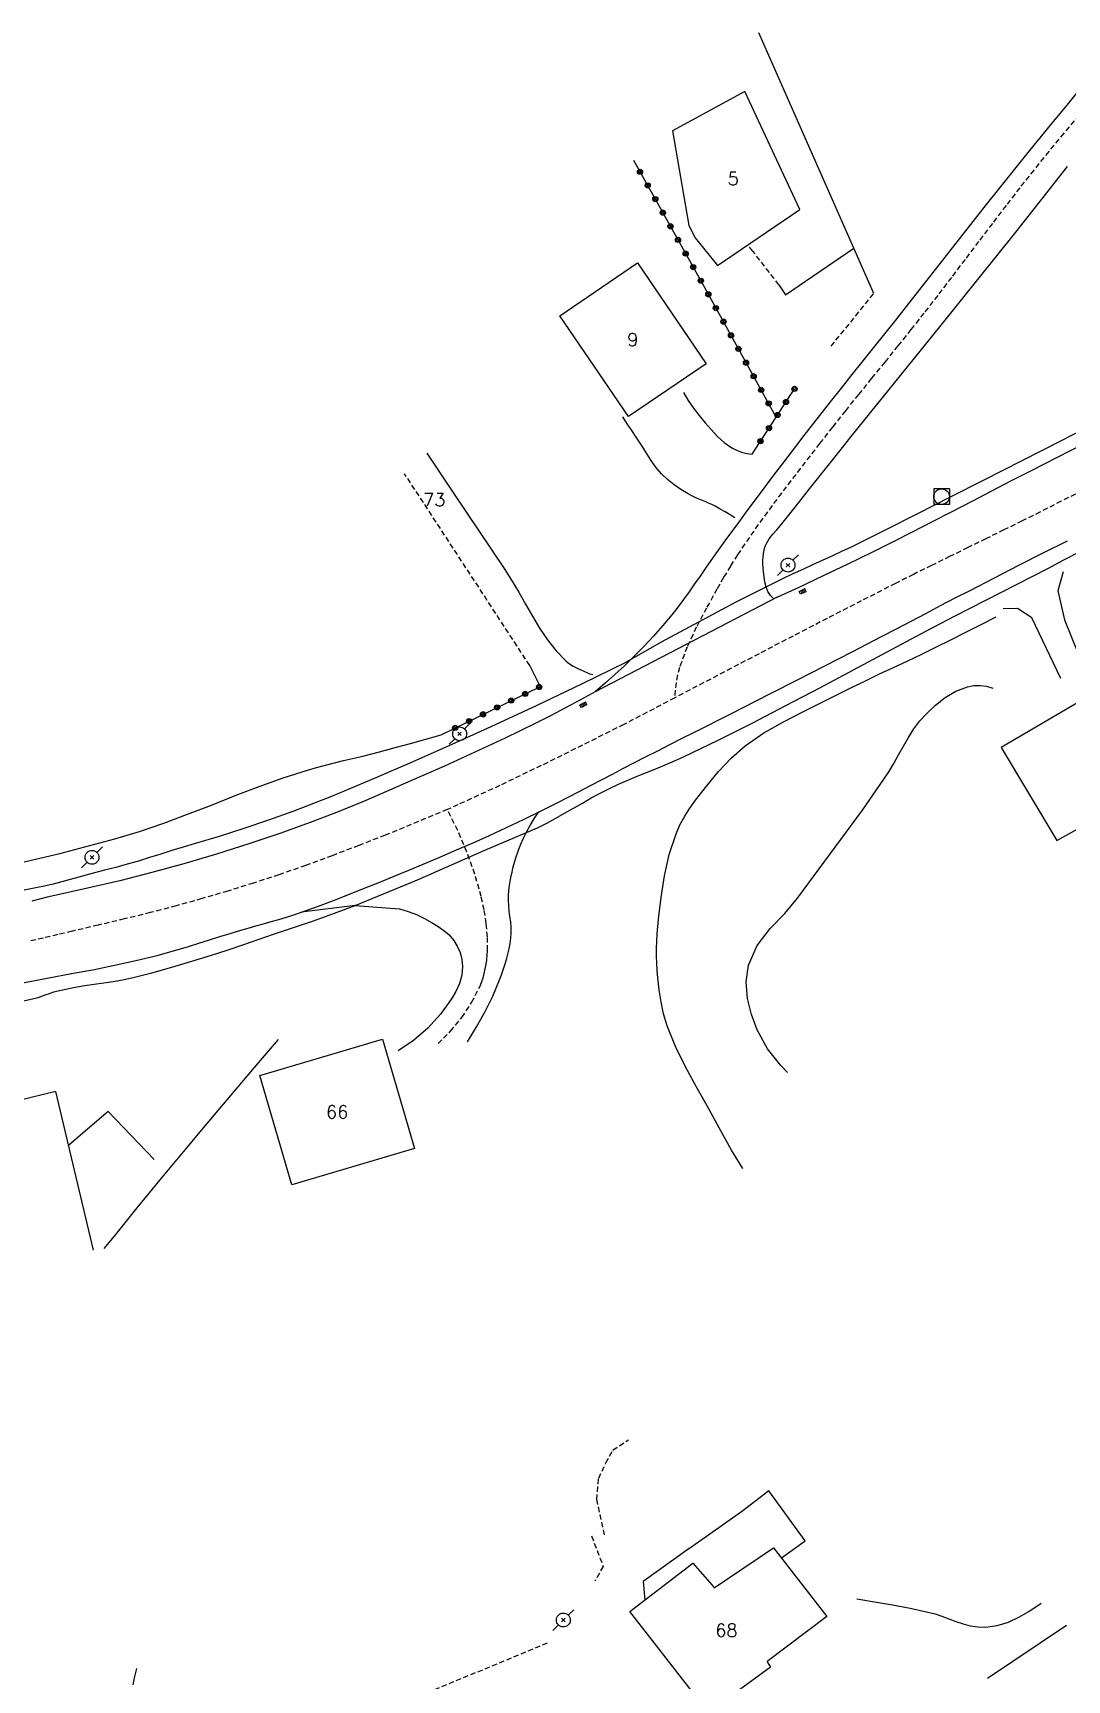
# Model space of a CAD drawing. Header units: millimetres. Extents: x 157999 to 159002, y 156999 to 158001.
# Drawn here: x 158749 to 158848.6, y 157477.2 to 157635.7 of the extents above; entities that cross this region are included whole.
import ezdxf
from ezdxf.enums import TextEntityAlignment as Align

# ---------------------------------------------------------------- set-up
doc = ezdxf.new("R2010")
doc.units = ezdxf.units.MM
doc.linetypes.add('DASHED', pattern=[0.75, 0.5, -0.25])
doc.layers.get('0').update_dxf_attribs({"linetype": 'CONTINUOUS'})
for name, color, linetype in [('W0001', 6, 'DASHED'), ('W0008', 7, 'CONTINUOUS'), ('W0014', 7, 'CONTINUOUS'), ('W0017', 7, 'CONTINUOUS'), ('W0051', 7, 'CONTINUOUS'), ('W0071', 7, 'CONTINUOUS'), ('W0101', 7, 'CONTINUOUS'), ('W0104', 1, 'CONTINUOUS'), ('W0112', 1, 'DASHED'), ('W0211', 2, 'CONTINUOUS'), ('W0214', 2, 'CONTINUOUS'), ('W0300', 7, 'CONTINUOUS'), ('W0323', 7, 'CONTINUOUS'), ('W0333', 7, 'CONTINUOUS'), ('W0401', 7, 'CONTINUOUS'), ('W0420', 7, 'CONTINUOUS'), ('W0473', 7, 'CONTINUOUS'), ('W0991', 7, 'CONTINUOUS')]:
    doc.layers.add(name, color=color, linetype=linetype)
doc.styles.get("Standard").update_dxf_attribs({"font": 'romans.shx', "width": 0.85})

# ---------------------------------------------------------------- blocks, each defined once
blk = doc.blocks.new('T473')
for p, q in [((-0.166667, 0.166667), (0.166667, -0.166667)), ((-0.166667, -0.166667), (0.166667, 0.166667)), ((0.500001, 0.500001), (1.000002, 1.000002)), ((-1.000002, -1.000002), (-0.500001, -0.500001))]:
    blk.add_line(p, q)
blk.add_ellipse((0, 0), major_axis=(0.471405, 0.471405), ratio=1, start_param=5.4977871438, end_param=11.780972451)
blk = doc.blocks.new('T401')
for p, q in [((-0.3, 0.3), (0, 0.3)), ((-0.3, -0.25), (-0.3, 0.3)), ((-0.3, 0.15), (0, 0.15)), ((-0.3, 0), (0, 0)), ((0, 0.3), (0, -0.25)), ((-0.3, -0.15), (0, -0.15)), ((-0.3, -0.25), (-0.3, -0.3)), ((-0.3, -0.3), (0, -0.3)), ((0, -0.3), (0, -0.25))]:
    blk.add_line(p, q)
blk = doc.blocks.new('T420')
for p, q in [((0.75, 0.75), (-0.75, 0.75)), ((-0.75, 0.75), (-0.75, -0.75)), ((0.75, 0.75), (0.75, -0.75)), ((0.75, -0.75), (-0.75, -0.75))]:
    blk.add_line(p, q)
blk.add_ellipse((0, 0), major_axis=(-0.53, 0.53), ratio=1, start_param=3.926991, end_param=10.210176)
blk = doc.blocks.new('t323o')
at = {"color": 0, "linetype": 'Continuous'}
for radius in [0.25, 0.15]:
    blk.add_circle((0, 0), radius, dxfattribs=at)

msp = doc.modelspace()

# ---------------------------------------------------------------- linework, layer by layer
at = {"layer": 'W0001'}
for points in [[(158849.8, 157627.81), (158848.34, 157626.05), (158846.88, 157624.29), (158845.45, 157622.51), (158844.1, 157620.8), (158842.77, 157619.09), (158841.45, 157617.36), (158840.13, 157615.63), (158838.82, 157613.9), (158837.51, 157612.17), (158836.19, 157610.44), (158834.85, 157608.73), (158833.61, 157607.15), (158832.35, 157605.58), (158831.09, 157604.02), (158829.82, 157602.46), (158828.55, 157600.9), (158827.3, 157599.34), (158826.05, 157597.76), (158824.81, 157596.18), (158822.97, 157593.8), (158821.13, 157591.41), (158819.34, 157588.99), (158817.61, 157586.52), (158816.9, 157585.46), (158816.22, 157584.38), (158815.56, 157583.29), (158814.93, 157582.17), (158813.93, 157580.35), (158812.94, 157578.5), (158812.05, 157576.6), (158811.32, 157574.63), (158811.13, 157573.91), (158810.99, 157573.18), (158810.9, 157572.44), (158810.86, 157571.7)], [(158875.86, 157604.61), (158862.37, 157597.86), (158860.33, 157596.83), (158858.29, 157595.8), (158856.25, 157594.76), (158854.21, 157593.72), (158852.17, 157592.69), (158850.13, 157591.65), (158848.09, 157590.62), (158846.04, 157589.59), (158844.31, 157588.73), (158842.57, 157587.87), (158840.83, 157587.01), (158839.08, 157586.16), (158837.34, 157585.31), (158835.6, 157584.45), (158833.86, 157583.59), (158832.13, 157582.72), (158828.83, 157581.04), (158825.55, 157579.35), (158822.26, 157577.65), (158818.98, 157575.95), (158810.86, 157571.7)], [(158810.86, 157571.7), (158805.96, 157569.14), (158801.99, 157567.15), (158798.01, 157565.19), (158794.01, 157563.26), (158789.97, 157561.41), (158788.95, 157560.95)], [(158788.95, 157560.95), (158782.96, 157558.48), (158780.42, 157557.49), (158777.87, 157556.51), (158775.31, 157555.57), (158772.73, 157554.67), (158770.28, 157553.87), (158767.81, 157553.11), (158765.33, 157552.38), (158762.85, 157551.69), (158760.35, 157551.03), (158757.85, 157550.42), (158755.34, 157549.83), (158752.83, 157549.24), (158751.44, 157548.91), (158750.05, 157548.58), (158748.65, 157548.26)], [(158788.07, 157538.42), (158789.28, 157539.62), (158790.37, 157540.95), (158791.3, 157542.38), (158792.08, 157543.9), (158792.25, 157544.32), (158792.4, 157544.75), (158792.52, 157545.18), (158792.61, 157545.62), (158792.69, 157546.06), (158792.75, 157546.5), (158792.79, 157546.95), (158792.82, 157547.39), (158792.82, 157548.7), (158792.71, 157550), (158792.5, 157551.29), (158792.22, 157552.57), (158791.61, 157554.74), (158790.85, 157556.86), (158789.96, 157558.94), (158788.95, 157560.95)]]:
    msp.add_lwpolyline(points, dxfattribs=at)
at = {"layer": 'W0008'}
for points in [[(158849.9, 157630.34), (158848.61, 157628.76), (158847.31, 157627.19), (158846.02, 157625.61), (158844.74, 157624.03), (158843.46, 157622.44), (158842.16, 157620.81), (158840.87, 157619.18), (158839.58, 157617.55), (158838.29, 157615.91), (158837.01, 157614.27), (158835.73, 157612.63), (158834.44, 157611), (158833.15, 157609.37), (158832.11, 157608.05), (158831.06, 157606.75), (158830.01, 157605.44), (158828.97, 157604.14), (158827.92, 157602.83), (158826.88, 157601.52), (158825.84, 157600.21), (158824.81, 157598.89), (158823.29, 157596.94), (158821.78, 157594.97), (158820.28, 157593), (158818.79, 157591.03), (158817.81, 157589.7), (158816.83, 157588.37), (158815.85, 157587.03), (158814.88, 157585.69), (158814.34, 157584.94), (158813.82, 157584.19), (158813.3, 157583.43), (158812.77, 157582.67), (158812.25, 157581.91), (158811.71, 157581.16), (158811.16, 157580.42), (158810.59, 157579.7), (158809.71, 157578.66), (158808.8, 157577.64), (158807.87, 157576.65), (158806.91, 157575.67), (158806.02, 157574.8), (158805.1, 157573.94), (158804.17, 157573.11), (158803.21, 157572.29)], [(158820.41, 157581.24), (158820.24, 157581.39), (158820.09, 157581.56), (158819.95, 157581.74), (158819.84, 157581.94), (158819.66, 157582.4), (158819.54, 157582.88), (158819.46, 157583.36), (158819.4, 157583.84), (158819.37, 157584.21), (158819.35, 157584.57), (158819.35, 157584.94), (158819.38, 157585.31), (158819.4, 157585.46), (158819.41, 157585.61), (158819.44, 157585.77), (158819.47, 157585.92), (158819.5, 157586.07), (158819.55, 157586.22), (158819.6, 157586.37), (158819.66, 157586.51), (158819.95, 157587), (158820.31, 157587.45), (158820.69, 157587.87), (158821.05, 157588.29), (158822.45, 157590.06), (158823.84, 157591.82), (158825.25, 157593.59), (158826.65, 157595.35), (158827.86, 157596.86), (158829.08, 157598.37), (158830.3, 157599.88), (158831.52, 157601.39), (158832.74, 157602.9), (158833.96, 157604.4), (158835.17, 157605.91), (158836.39, 157607.42), (158838.23, 157609.7), (158840.06, 157611.98), (158841.89, 157614.26), (158843.72, 157616.54), (158844.55, 157617.59), (158845.38, 157618.64), (158846.21, 157619.69), (158847.04, 157620.75), (158847.87, 157621.8), (158848.7, 157622.85)], [(158790.89, 157538.61), (158791.78, 157540.03), (158792.59, 157541.5), (158793.33, 157543), (158793.98, 157544.55), (158794.17, 157545.03), (158794.35, 157545.53), (158794.51, 157546.02), (158794.67, 157546.52), (158794.8, 157547.03), (158794.92, 157547.54), (158795.01, 157548.06), (158795.08, 157548.58), (158795.11, 157549.1), (158795.1, 157549.62), (158795.06, 157550.14), (158794.99, 157550.65), (158794.93, 157551.16), (158794.87, 157551.68), (158794.84, 157552.2), (158794.85, 157552.71), (158794.88, 157553.09), (158794.92, 157553.46), (158794.98, 157553.84), (158795.04, 157554.21), (158795.11, 157554.57), (158795.19, 157554.94), (158795.28, 157555.3), (158795.38, 157555.67), (158795.56, 157556.31), (158795.78, 157556.95), (158796.02, 157557.57), (158796.29, 157558.19), (158796.62, 157558.85), (158796.98, 157559.49), (158797.36, 157560.12), (158797.78, 157560.73)], [(158780.08, 157551.71), (158774.92, 157551.06)], [(158780.08, 157551.71), (158784.35, 157551.39)], [(158784.35, 157551.39), (158785.18, 157551.15), (158785.98, 157550.84), (158786.76, 157550.47), (158787.51, 157550.05), (158788.07, 157549.7), (158788.62, 157549.32), (158789.13, 157548.88), (158789.57, 157548.36), (158789.92, 157547.79), (158790.19, 157547.18), (158790.36, 157546.53), (158790.42, 157545.86), (158790.35, 157545.02), (158790.12, 157544.2), (158789.78, 157543.44), (158789.37, 157542.72), (158788.31, 157541.25), (158787.09, 157539.91), (158785.71, 157538.73), (158784.21, 157537.72)]]:
    msp.add_lwpolyline(points, dxfattribs=at)
at = {"layer": 'W0014'}
msp.add_lwpolyline([(158747.7, 157542.45), (158749.3, 157542.8), (158749.55, 157542.87), (158749.81, 157542.95), (158750.06, 157543.04), (158750.31, 157543.14), (158750.56, 157543.23), (158750.81, 157543.32), (158751.06, 157543.4), (158751.32, 157543.48), (158752.22, 157543.68), (158753.12, 157543.86), (158754.03, 157544.01), (158754.95, 157544.14), (158755.86, 157544.27), (158756.77, 157544.41), (158757.67, 157544.57), (158758.57, 157544.76), (158760.51, 157545.24), (158762.43, 157545.77), (158764.34, 157546.35), (158766.25, 157546.94), (158767.75, 157547.42), (158769.25, 157547.93), (158770.74, 157548.46), (158772.23, 157548.97), (158773.48, 157549.39), (158774.72, 157549.8), (158775.97, 157550.22), (158777.21, 157550.66), (158780.08, 157551.71)], dxfattribs=at)
at = {"layer": 'W0017'}
for points in [[(158811.71, 157601.08), (158812.17, 157600.32), (158812.67, 157599.58), (158813.21, 157598.87), (158813.78, 157598.18), (158814.36, 157597.52), (158814.97, 157596.87), (158815.63, 157596.27), (158816.37, 157595.76), (158816.82, 157595.53), (158817.3, 157595.35), (158817.8, 157595.23), (158818.31, 157595.16)], [(158816.66, 157589.02), (158816.2, 157589.32), (158815.73, 157589.61), (158815.25, 157589.88), (158814.77, 157590.14), (158814.44, 157590.3), (158814.11, 157590.45), (158813.78, 157590.59), (158813.44, 157590.72), (158813.11, 157590.86), (158812.78, 157591.01), (158812.45, 157591.17), (158812.14, 157591.34), (158811.46, 157591.76), (158810.8, 157592.22), (158810.18, 157592.71), (158809.59, 157593.26), (158809.02, 157593.93), (158808.53, 157594.66), (158808.06, 157595.4), (158807.59, 157596.13), (158807.15, 157596.78), (158806.72, 157597.43), (158806.29, 157598.08), (158805.87, 157598.74)], [(158786.97, 157595.25), (158787.1, 157595.05), (158789.56, 157591.42), (158791.99, 157587.79), (158794.43, 157584.15), (158795.15, 157583.03), (158795.83, 157581.88), (158796.48, 157580.72), (158797.15, 157579.56), (158797.85, 157578.41), (158798.61, 157577.29), (158799.45, 157576.23), (158800.39, 157575.24), (158800.72, 157574.98), (158801.08, 157574.76), (158801.46, 157574.57), (158801.83, 157574.39), (158802.11, 157574.26), (158802.39, 157574.14), (158802.67, 157574.03), (158802.96, 157573.94)], [(158848.26, 157583.82), (158847.77, 157582.02), (158848.39, 157579.21), (158849.7, 157576.03)], [(158848.05, 157573.56), (158845.24, 157579.39), (158843.88, 157580.3), (158842.49, 157580.28)], [(158797.92, 157572.78), (158796.9, 157574.81)]]:
    msp.add_lwpolyline(points, dxfattribs=at)
at = {"layer": 'W0051'}
for points in [[(158851.72, 157598.31), (158848.01, 157596.41), (158844.29, 157594.52), (158840.57, 157592.63), (158837.4, 157591.02), (158834.23, 157589.4), (158831.05, 157587.8), (158827.86, 157586.22), (158826.93, 157585.78), (158826, 157585.35), (158825.06, 157584.92), (158824.12, 157584.5), (158823.19, 157584.07), (158822.25, 157583.64), (158821.32, 157583.2), (158820.4, 157582.75), (158816.76, 157580.9), (158813.15, 157579), (158809.57, 157577.05), (158806.01, 157575.05)], [(158850.21, 157596.13), (158845.18, 157593.56), (158843.27, 157592.58), (158841.36, 157591.59), (158839.46, 157590.61), (158837.55, 157589.62), (158835.65, 157588.63), (158833.74, 157587.65), (158831.82, 157586.68), (158829.9, 157585.73), (158827.54, 157584.58), (158825.17, 157583.44), (158822.8, 157582.33), (158820.41, 157581.24)], [(158752.74, 157545.18), (158754.82, 157545.54), (158756.89, 157545.96), (158758.95, 157546.41), (158761, 157546.91), (158762.01, 157547.18), (158763.03, 157547.47), (158764.03, 157547.77), (158765.04, 157548.08), (158766.04, 157548.4), (158767.05, 157548.72), (158768.05, 157549.03), (158769.06, 157549.33), (158769.79, 157549.55), (158770.52, 157549.76), (158771.26, 157549.96), (158772, 157550.17), (158772.73, 157550.38), (158773.46, 157550.6), (158774.19, 157550.82), (158774.92, 157551.06), (158776.47, 157551.61), (158778, 157552.2), (158779.53, 157552.8), (158781.05, 157553.41), (158782.46, 157553.97), (158783.85, 157554.55), (158785.25, 157555.12), (158786.64, 157555.71), (158788.25, 157556.38), (158789.85, 157557.06), (158791.45, 157557.75), (158793.03, 157558.46), (158794.67, 157559.23), (158796.3, 157560.01), (158797.92, 157560.81), (158799.54, 157561.61), (158800.61, 157562.16), (158801.67, 157562.7), (158802.74, 157563.26), (158803.8, 157563.81), (158804.86, 157564.37), (158805.92, 157564.92), (158806.98, 157565.47), (158808.05, 157566.02), (158809.22, 157566.62), (158810.4, 157567.22), (158811.57, 157567.81), (158812.75, 157568.4), (158813.93, 157568.99), (158815.11, 157569.58), (158816.28, 157570.18), (158817.46, 157570.77), (158820.08, 157572.11), (158822.7, 157573.44), (158825.33, 157574.78), (158827.94, 157576.13), (158829.37, 157576.86), (158830.79, 157577.6), (158832.21, 157578.35), (158833.63, 157579.09), (158835.04, 157579.83), (158836.46, 157580.58), (158837.88, 157581.32), (158839.31, 157582.05), (158841.65, 157583.26), (158843.99, 157584.46), (158846.33, 157585.65), (158848.68, 157586.83)], [(158797.65, 157559.2), (158798.53, 157559.65), (158799.4, 157560.11), (158800.26, 157560.6), (158801.11, 157561.09), (158801.97, 157561.58), (158802.82, 157562.07), (158803.69, 157562.53), (158804.57, 157562.98), (158805.45, 157563.39), (158806.34, 157563.78), (158807.24, 157564.15), (158808.14, 157564.52), (158809.04, 157564.88), (158809.94, 157565.25), (158810.83, 157565.63), (158811.72, 157566.04), (158815.03, 157567.63), (158818.31, 157569.28), (158821.57, 157570.97), (158824.82, 157572.68), (158828.07, 157574.41), (158831.31, 157576.13), (158834.55, 157577.85), (158837.81, 157579.55), (158839.31, 157580.33), (158840.82, 157581.1), (158842.33, 157581.87), (158843.84, 157582.64), (158845.34, 157583.41), (158846.85, 157584.19), (158848.35, 157584.98), (158849.84, 157585.77)], [(158820.72, 157581.38), (158803.21, 157572.29)], [(158806.2, 157575.15), (158801.87, 157573.02), (158797.52, 157570.94), (158793.15, 157568.91), (158788.76, 157566.93), (158785.12, 157565.32), (158781.47, 157563.74), (158777.8, 157562.22), (158774.09, 157560.78), (158771.74, 157559.93), (158769.37, 157559.13), (158766.99, 157558.37), (158764.59, 157557.66), (158763.51, 157557.34), (158762.43, 157557.01), (158761.35, 157556.67), (158760.28, 157556.33), (158759.2, 157556), (158758.11, 157555.68), (158757.03, 157555.38), (158755.93, 157555.11), (158755.1, 157554.9), (158754.28, 157554.68), (158753.46, 157554.45), (158752.64, 157554.22), (158751.82, 157553.99), (158750.99, 157553.77), (158750.16, 157553.58), (158749.33, 157553.41)], [(158803.21, 157572.29), (158801.78, 157571.5), (158800.34, 157570.73), (158798.89, 157569.97), (158797.43, 157569.23), (158794.54, 157567.82), (158791.62, 157566.46), (158788.68, 157565.14), (158785.74, 157563.84), (158783.32, 157562.78), (158780.9, 157561.74), (158778.46, 157560.74), (158775.99, 157559.79), (158772.92, 157558.69), (158769.83, 157557.64), (158766.72, 157556.65), (158763.59, 157555.72), (158760.51, 157554.88), (158757.41, 157554.1), (158754.29, 157553.37), (158751.17, 157552.69), (158750.42, 157552.52), (158749.67, 157552.34), (158748.93, 157552.15)], [(158792.57, 157557.04), (158797.65, 157559.2)], [(158786.08, 157554.19), (158792.57, 157557.04)], [(158780.08, 157551.71), (158786.08, 157554.19)], [(158749.33, 157553.41), (158746.79, 157552.9)], [(158748.06, 157544.26), (158750.41, 157544.71), (158752.75, 157545.18)]]:
    msp.add_lwpolyline(points, dxfattribs=at)
at = {"layer": 'W0071'}
msp.add_lwpolyline([(158758.7, 157476.71), (158758.85, 157477.5), (158759.04, 157478.28)], dxfattribs=at)
at = {"layer": 'W0101'}
for points in [[(158822.92, 157618.72), (158817.62, 157630.07), (158810.64, 157626.27), (158812.23, 157617.17), (158812.82, 157615.97), (158814.99, 157613.31)], [(158813.89, 157603.84), (158806.41, 157598.79), (158799.8, 157608.46), (158807.28, 157613.57)], [(158858.53, 157562.48), (158852.61, 157572.97), (158842.31, 157566.94), (158847.65, 157557.98), (158853.1, 157560.98), (158853.86, 157559.71)], [(158770.9, 157535.37), (158782.7, 157538.84), (158785.8, 157528.32), (158773.99, 157524.84), (158770.9, 157535.37)]]:
    msp.add_lwpolyline(points, close=True, dxfattribs=at)
for points in [[(158754.89, 157518.55), (158751.26, 157533.81), (158740.13, 157531.11), (158743.76, 157516.73)], [(158814.46, 157486.31), (158814.66, 157486.04), (158820.38, 157489.9)], [(158820.38, 157489.9), (158825.5, 157483.28)], [(158825.5, 157483.28), (158819.75, 157478.94), (158819.75, 157478.91), (158820.08, 157478.42), (158814.1, 157474.03), (158806.53, 157483.75), (158812.6, 157488.42), (158814.46, 157486.31), (158814.49, 157486.32)]]:
    msp.add_lwpolyline(points, dxfattribs=at)
at = {"layer": 'W0104'}
for points in [[(158760.71, 157527.27), (158756.29, 157531.9), (158752.49, 157528.65)], [(158821.14, 157488.92), (158823.41, 157490.55), (158819.91, 157495.38), (158817.3, 157493.35), (158812.27, 157489.82)], [(158812.26, 157489.82), (158807.81, 157486.64), (158807.97, 157484.86)]]:
    msp.add_lwpolyline(points, dxfattribs=at)
at = {"layer": 'W0112'}
for points in [[(158820.89, 157611.46), (158818.39, 157614.7), (158817.99, 157615.18)], [(158825.92, 157605.54), (158830.03, 157610.62)], [(158796.9, 157574.81), (158784.84, 157593.28)], [(158804.1, 157491.14), (158803.35, 157494.54), (158803.54, 157496.6), (158804.23, 157498.07), (158804.91, 157499.3), (158806.4, 157500.28)], [(158802.85, 157491.04), (158803.97, 157488.1), (158803.18, 157486.71)], [(158798.57, 157480.71), (158783.23, 157474.37), (158771.69, 157469.26), (158764.37, 157465.8)]]:
    msp.add_lwpolyline(points, dxfattribs=at)
at = {"layer": 'W0211'}
for points in [[(158821.72, 157535.65), (158821.07, 157536.32), (158819.79, 157537.93), (158818.79, 157539.74), (158818.24, 157541.22), (158817.87, 157542.77), (158817.75, 157544.38), (158817.98, 157545.99), (158818.79, 157547.87), (158820.06, 157549.5), (158821.45, 157550.96), (158822.69, 157552.43), (158824.77, 157555.26), (158826.86, 157558.07), (158828.93, 157560.9), (158830.95, 157563.77), (158831.47, 157564.57), (158831.95, 157565.39), (158832.42, 157566.23), (158832.88, 157567.06), (158833.37, 157567.89), (158833.89, 157568.71), (158834.48, 157569.48), (158835.13, 157570.2), (158835.98, 157571), (158836.91, 157571.74), (158837.94, 157572.35), (158839.06, 157572.77), (158839.67, 157572.89), (158840.29, 157572.9), (158840.9, 157572.82), (158841.49, 157572.64)], [(158746.28, 157555.46), (158751.64, 157556.71), (158756.95, 157558.13), (158759.31, 157558.84), (158761.64, 157559.64), (158763.94, 157560.5), (158766.24, 157561.39), (158768.53, 157562.29), (158770.83, 157563.16), (158773.14, 157563.99), (158775.48, 157564.75), (158776.35, 157565), (158777.21, 157565.23), (158778.08, 157565.45), (158778.96, 157565.66), (158779.83, 157565.86), (158780.7, 157566.07), (158781.57, 157566.28), (158782.44, 157566.51), (158783.92, 157566.91), (158785.41, 157567.31), (158786.88, 157567.73), (158788.36, 157568.15)], [(158828.39, 157484.98), (158830.11, 157484.71), (158831.82, 157484.41), (158833.53, 157484.08), (158835.23, 157483.71), (158835.93, 157483.53), (158836.6, 157483.3), (158837.27, 157483.06), (158837.94, 157482.81), (158838.63, 157482.58), (158839.33, 157482.4), (158840.06, 157482.28), (158840.8, 157482.26), (158841.92, 157482.42), (158843, 157482.75), (158844.01, 157483.21), (158844.98, 157483.77), (158846.15, 157484.56)]]:
    msp.add_lwpolyline(points, dxfattribs=at)
at = {"layer": 'W0214'}
msp.add_lwpolyline([(158817.42, 157526.41), (158816.32, 157528.18), (158815.14, 157530.31), (158813.98, 157532.43), (158812.93, 157534.31), (158811.89, 157536.2), (158810.93, 157538.14), (158810.13, 157540.15), (158809.79, 157541.28), (158809.54, 157542.43), (158809.36, 157543.59), (158809.23, 157544.75), (158809.17, 157545.46), (158809.14, 157546.17), (158809.12, 157546.88), (158809.12, 157547.58), (158809.14, 157548.29), (158809.17, 157549), (158809.22, 157549.7), (158809.29, 157550.41), (158809.54, 157552.49), (158809.87, 157554.56), (158810.33, 157556.62), (158810.99, 157558.63), (158811.36, 157559.48), (158811.82, 157560.3), (158812.32, 157561.08), (158812.86, 157561.84), (158813.94, 157563.25), (158815.08, 157564.62), (158816.32, 157565.92), (158817.66, 157567.1), (158819.44, 157568.35), (158821.34, 157569.41), (158823.27, 157570.38), (158825.19, 157571.35), (158826.53, 157572.04), (158827.87, 157572.7), (158829.23, 157573.35), (158830.58, 157574), (158831.94, 157574.63), (158833.3, 157575.27), (158834.66, 157575.92), (158836.01, 157576.57), (158837.46, 157577.3), (158838.91, 157578.02), (158840.36, 157578.76), (158841.81, 157579.5)], dxfattribs=at)
at = {"layer": 'W0300'}
for points in [[(158755.91, 157518.7), (158756.89, 157519.9), (158759.09, 157522.62), (158761.3, 157525.32), (158763.54, 157528.01), (158765.82, 157530.72), (158768.11, 157533.43), (158770.4, 157536.13), (158772.7, 157538.82)], [(158841, 157477.35), (158848.59, 157482.46)]]:
    msp.add_lwpolyline(points, dxfattribs=at)
at = {"layer": 'W0323'}
for points in [[(158820.64, 157598.73), (158813.52, 157611.58), (158806.91, 157623.43)], [(158818.31, 157595.16), (158822.41, 157601.46)], [(158788.36, 157568.15), (158797.92, 157572.81)]]:
    msp.add_lwpolyline(points, dxfattribs=at)
at = {"layer": 'W0333'}
for points in [[(158830.03, 157610.62), (158818.97, 157635.7)], [(158820.89, 157611.46), (158821.54, 157610.5), (158828.1, 157614.99)]]:
    msp.add_lwpolyline(points, dxfattribs=at)

# ---------------------------------------------------------------- block references
at = {"layer": 'W0323'}
for p, rotation in [((158807.52, 157622.33), 119.1558455553226), ((158808.26, 157621.02), 119.1558455553226), ((158808.99, 157619.71), 119.1558455553226), ((158809.72, 157618.4), 119.1558455553226), ((158810.45, 157617.09), 119.1558455553226), ((158811.18, 157615.78), 119.1558455553226), ((158811.91, 157614.47), 119.1558455553226), ((158812.64, 157613.16), 119.1558455553226), ((158813.37, 157611.85), 119.1558455553226), ((158814.1, 157610.54), 118.9750908361143), ((158814.82, 157609.22), 118.9750908361143), ((158815.55, 157607.91), 118.9750908361143), ((158816.28, 157606.6), 118.9750908361143), ((158817, 157605.29), 118.9750908361143), ((158817.73, 157603.97), 118.9750908361143), ((158818.46, 157602.66), 118.9750908361143), ((158819.18, 157601.35), 118.9750908361143), ((158822.4, 157601.44), 56.91030904492865), ((158819.91, 157600.04), 118.9750908361143), ((158821.58, 157600.18), 56.91030904492865), ((158820.76, 157598.93), 56.91030904492865), ((158819.12, 157596.41), 56.91030904492865), ((158819.94, 157597.67), 56.91030904492865), ((158797.8, 157572.75), 25.97253176290263), ((158795.1, 157571.44), 25.97253176290263), ((158796.45, 157572.09), 25.97253176290263), ((158791.06, 157569.46), 25.97253176290263), ((158792.4, 157570.12), 25.97253176290263), ((158793.75, 157570.78), 25.97253176290263), ((158789.71, 157568.81), 25.97253176290263)]:
    msp.add_blockref('t323o', p, dxfattribs=dict(at, rotation=rotation))
at = {"layer": 'W0401'}
for p, rotation in [((158823.13, 157582.08), 114.8874054823403), ((158802, 157571.17), 118.6293929210234)]:
    msp.add_blockref('T401', p, dxfattribs=dict(at, rotation=rotation))
at = {"layer": 'W0420'}
msp.add_blockref('T420', (158836.56, 157591.07), dxfattribs=at)
at = {"layer": 'W0473'}
for p in [(158821.77, 157584.48), (158790.14, 157568.24), (158754.74, 157556.35), (158800.13, 157482.94)]:
    msp.add_blockref('T473', p, dxfattribs=at)

# ---------------------------------------------------------------- texts
at = {"layer": 'W0991'}
for s, p in [('5', (158816.49, 157621.69)), ('9', (158806.83, 157606.18)), ('73', (158787.7, 157590.78)), ('66', (158778.35, 157531.84)), ('68', (158815.84, 157481.96))]:
    msp.add_text(s, height=1.25, dxfattribs=at).set_placement(p, align=Align.MIDDLE_CENTER)

doc.saveas('drawing.dxf')
